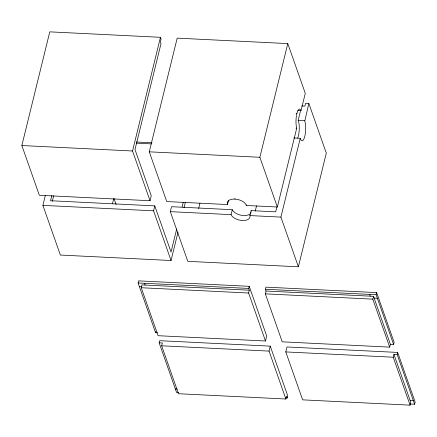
<?xml version="1.0" encoding="UTF-8"?>
<svg xmlns="http://www.w3.org/2000/svg" width="437" height="437" viewBox="0 0 437 437"><rect width="100%" height="100%" fill="white"/><g stroke="black" fill="none" stroke-linecap="round" stroke-linejoin="round"><path stroke-width="0.66" d="M21.85 145.537L49.774 31.852L160.461 37.309L161.078 39.068L160.384 41.897L161.002 43.656L134.989 149.563L151.24 195.781L150.028 200.73L39.341 195.268L21.85 145.537L132.537 150.994L150.028 200.73M178.028 232.091L171.053 260.512L60.366 255.05L42.892 205.368L45.317 195.497M51.839 195.448L50.539 200.73L154.791 205.876L171.031 252.045L176.723 228.879M52.271 201.402L53.647 195.787M112.484 203.74L113.707 198.748M132.537 150.994L160.461 37.309M228.573 200.222L227.508 204.554L166.759 201.555L149.268 151.825L177.193 38.139L287.792 43.591L305.283 93.327L301.049 110.566A10.854 3.054 -87.2 0 0 296.865 113.642L296.062 113.604M171.053 260.512L153.578 210.825L154.791 205.876M157.517 332.808L155.588 332.715L138.097 282.979L138.616 280.86L249.216 286.317L266.707 336.048L265.494 341.002L158.107 335.703L141.233 287.726L141.927 284.897L249.314 290.195L248.62 293.025L265.494 341.002M301.705 105.934L304.922 106.093L305.616 103.263L308.833 103.422L326.308 153.108L298.384 266.794L187.784 261.337L170.31 211.65L171.523 206.701L232.276 209.7A9.849 5.364 13.8 0 0 241.841 215.386A9.849 5.364 13.8 0 0 251.04 212.617M182.087 207.034L183.223 202.402M184.037 207.635L185.337 202.347M155.588 332.715L155.845 331.656M178.542 392.59L176.608 392.492L159.139 342.81L159.658 340.685L270.257 346.142L287.732 395.829L287.213 397.949L285.853 397.883M287.213 397.949L286.596 396.19L285.896 399.019L178.514 393.726L161.657 345.798L162.351 342.969L159.139 342.81M198.655 208.52L199.955 203.227M298.384 266.794L280.909 217.107L249.92 215.578A9.849 5.364 13.8 0 1 242.393 220.521A9.849 5.364 13.8 0 1 231.064 214.649L232.276 209.7M227.508 204.554L227.415 204.314A9.849 5.364 13.8 0 1 234.855 199.081L235.002 198.464M296.865 113.642A10.854 3.054 -87.2 0 0 296.723 128.188L277.358 207.012L246.37 205.483L246.523 204.866M277.358 207.012L259.868 157.276L287.792 43.591M249.92 215.578L251.133 210.629L275.692 211.841L276.829 207.225M255.246 211.049L256.524 205.849M249.314 290.195L248.697 288.436L249.216 286.317M297.701 138.119A10.854 3.054 -87.2 0 0 298.351 120.803L298.171 120.339L300.58 110.517M280.909 217.107L300.268 138.289L293.839 137.972M300.268 138.289L300.438 138.808A10.854 3.054 -87.2 0 0 304.818 136.246A10.854 3.054 -87.2 0 0 304.78 121.125L308.833 103.422M265.428 289.261L265.947 287.142L376.634 292.599L394.125 342.335L393.606 344.46L390.388 344.296L373.515 296.324L266.046 291.02L265.428 289.261L376.115 294.724L393.606 344.46M390.388 344.296L389.695 347.125L282.226 341.827L265.352 293.85L266.046 291.02M285.896 399.019L269.045 351.097L270.257 346.142M414.631 404.236L397.157 354.554L393.939 354.396L410.796 402.319L410.097 405.148L302.633 399.85L285.776 351.922L286.994 346.967L397.675 352.43L415.15 402.116L414.631 404.236L410.125 404.012M389.695 347.125L372.821 299.154L373.515 296.324M376.115 294.724L376.634 292.599M410.097 405.148L393.245 357.226L393.939 354.396M397.157 354.554L397.675 352.43M297.832 110.408L301.049 110.566M298.171 120.339L304.611 120.688M295.915 128.15L296.723 128.188M136.349 142.009L152.021 142.779M136.399 143.145L151.388 143.888M149.268 151.825L259.868 157.276M42.892 205.368L153.578 210.825M170.31 211.65L231.064 214.649M138.097 282.979L248.697 288.436M139.332 286.497L141.905 286.623M374.132 298.078L377.349 298.242M141.233 287.726L248.62 293.025M265.352 293.85L372.821 299.154M161.657 345.798L269.045 351.097M285.776 351.922L393.245 357.226M175.374 388.979L177.302 389.072M410.179 400.56L413.391 400.718M369.68 294.407L370.297 296.166M144.527 283.296L145.144 285.055M114.041 198.627L116.1 204.494M246.37 205.466L246.304 205.275A9.849 5.364 13.8 0 0 234.855 199.081M251.133 210.629A9.849 5.364 13.8 0 1 251.231 211.126"/></g></svg>
